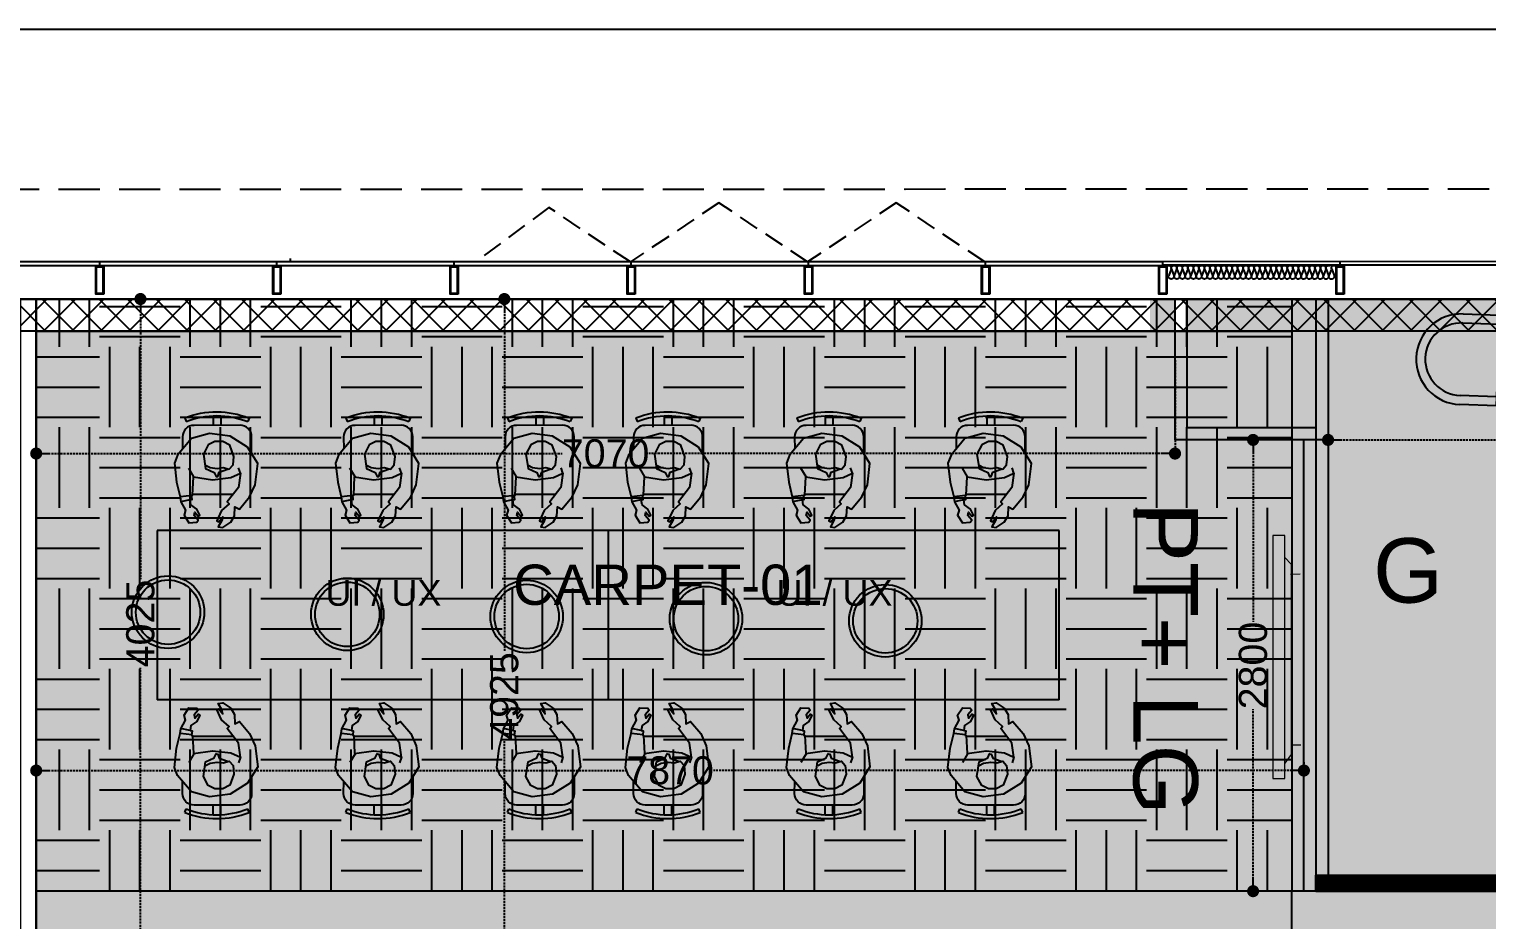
# Model space of a CAD drawing. Header units: millimetres. Extents: x 4688743 to 4806056, y -3017657 to -2960297.
# Drawn here: x 4694563 to 4703613, y -2969619 to -2964091 of the extents above; entities that cross this region are included whole.
import ezdxf

# ---------------------------------------------------------------- set-up
doc = ezdxf.new("R2010")
doc.units = ezdxf.units.MM
doc.header["$MEASUREMENT"] = 0
doc.header["$PDMODE"] = 34
for name, pattern in [('CONTINU', [0]), ('DASHED', [19.05, 12.7, -6.35]), ('HIDDEN', [0.375, 0.25, -0.125]), ('PHANTOM2', [1.25, 0.625, -0.125, 0.125, -0.125, 0.125, -0.125])]:
    doc.linetypes.add(name, pattern=pattern)
for name, color, linetype in [('a-bldg line above', 7, 'HIDDEN'), ('a-col', 3, 'Continuous'), ('a-hat col', 254, 'Continuous'), ('a-spandral panel', 151, 'Continuous'), ('a-vision panel', 141, 'Continuous'), ('ELE4', 2, 'Continuous'), ('glazing', 5, 'Continuous'), ('i floor', 252, 'Continuous'), ('I-CEIL', 11, 'CONTINU'), ('I-CHAR', 100, 'Continuous'), ('I-CLNG PELMET', 20, 'Continuous'), ('I-CLNG-GRID', 31, 'Continuous'), ('I-FINISHES', 174, 'Continuous'), ('I-FLOOR', 8, 'Continuous'), ('I-FLOOR-TEXT', 2, 'Continuous'), ('I-FURN', 3, 'Continuous'), ('I-MEETING RM CHAIR', 121, 'Continuous'), ('I-PART', 1, 'Continuous'), ('I-PART-I-DIM', 252, 'Continuous'), ('I-TEXT', 2, 'Continuous'), ('lighting', 7, 'Continuous'), ('PL carpet', 7, 'Continuous')]:
    doc.layers.add(name, color=color, linetype=linetype)
doc.layers.add('I-Furn-Modl', color=1, linetype='Continuous', lineweight=13)
doc.layers.add('I-PART-GLAS', color=5, linetype='Continuous', lineweight=30)
doc.styles.add('ROMANS', font='arial.ttf', dxfattribs={"height": 175})
doc.linetypes.add('ZIGZAG', pattern='A,0.0001,-0.2,[131,ltypeshp.shx,S=0.2,R=0,X=-0.2,Y=0],-0.4,[131,ltypeshp.shx,S=0.2,R=180,X=0.2,Y=0],-0.2', length=0.8001)
doc.dimstyles.new('I-DIM-100', dxfattribs={"dimscale": 100, "dimtxt": 175, "dimasz": 0.75, "dimexe": 0.0625, "dimexo": 0.0625, "dimgap": 0.09, "dimtad": 0, "dimdec": 0, "dimrnd": 5, "dimzin": 0, "dimdsep": 46, "dimtxsty": 'ROMANS', "dimblk": 'DOT', "dimcen": 0.09, "dimclrd": 8, "dimclre": 8, "dimclrt": 2, "dimadec": 0, "dimazin": 0, "dimtfac": 1, "dimtdec": 0, "dimtmove": 2, "dimatfit": 3, "dimfxl": 0, "dimtolj": 1, "dimtzin": 0, "dimarcsym": 0})

# ---------------------------------------------------------------- blocks, each defined once
blk = doc.blocks.new('PROFILE_GLZ_MULI_END')
at = {"color": 4}
blk.add_lwpolyline([(25, -25), (25, 0)], dxfattribs=at)
for points in [[(50, -200), (0, -200), (0, -25), (50, -25)], [(45, -195), (5, -195), (5, -30), (45, -30)]]:
    blk.add_lwpolyline(points, close=True, dxfattribs=at)
blk = doc.blocks.new('SP')
at = {"layer": 'a-spandral panel'}
for p, q in [((32124.2, -28116, 0), (32095.8, -28105.2, 0)), ((32124.2, -28116, 0), (32095.8, -28105.2, 0)), ((32124.2, -28117.6, 0), (32095.8, -28128.4, 0)), ((32124.2, -28117.6, 0), (32095.8, -28128.4, 0)), ((32124.2, -28140.8, 0), (32095.8, -28130, 0)), ((32124.2, -28140.8, 0), (32095.8, -28130, 0)), ((32124.2, -28142.4, 0), (32095.8, -28153.2, 0)), ((32124.2, -28142.4, 0), (32095.8, -28153.2, 0)), ((32124.2, -28165.6, 0), (32095.8, -28154.8, 0)), ((32124.2, -28165.6, 0), (32095.8, -28154.8, 0)), ((32124.2, -28167.2, 0), (32095.8, -28178, 0)), ((32124.2, -28167.2, 0), (32095.8, -28178, 0)), ((32124.2, -28190.5, 0), (32095.8, -28179.7, 0)), ((32124.2, -28190.5, 0), (32095.8, -28179.7, 0)), ((32124.2, -28192.1, 0), (32095.8, -28202.9, 0)), ((32124.2, -28192.1, 0), (32095.8, -28202.9, 0)), ((32124.2, -28215.3, 0), (32095.8, -28204.5, 0)), ((32124.2, -28215.3, 0), (32095.8, -28204.5, 0)), ((32124.2, -28216.9, 0), (32095.8, -28227.7, 0)), ((32124.2, -28216.9, 0), (32095.8, -28227.7, 0)), ((32124.2, -28240.1, 0), (32095.8, -28229.3, 0)), ((32124.2, -28240.1, 0), (32095.8, -28229.3, 0)), ((32124.2, -28241.8, 0), (32095.8, -28252.5, 0)), ((32124.2, -28241.8, 0), (32095.8, -28252.5, 0)), ((32124.2, -28265, 0), (32095.8, -28254.2, 0)), ((32124.2, -28265, 0), (32095.8, -28254.2, 0)), ((32124.2, -28266.6, 0), (32095.8, -28277.4, 0)), ((32124.2, -28266.6, 0), (32095.8, -28277.4, 0)), ((32124.2, -28289.8, 0), (32095.8, -28279, 0)), ((32124.2, -28289.8, 0), (32095.8, -28279, 0)), ((32124.2, -28291.4, 0), (32095.8, -28302.2, 0)), ((32124.2, -28291.4, 0), (32095.8, -28302.2, 0)), ((32124.2, -28314.7, 0), (32095.8, -28303.9, 0)), ((32124.2, -28314.7, 0), (32095.8, -28303.9, 0)), ((32124.2, -28314.7, 0), (32095.8, -28303.9, 0)), ((32124.2, -28314.7, 0), (32095.8, -28303.9, 0)), ((32124.2, -28316.3, 0), (32095.8, -28327.1, 0)), ((32124.2, -28316.3, 0), (32095.8, -28327.1, 0)), ((32124.2, -28316.3, 0), (32095.8, -28327.1, 0)), ((32124.2, -28316.3, 0), (32095.8, -28327.1, 0)), ((32124.2, -28339.5, 0), (32095.8, -28328.7, 0)), ((32124.2, -28339.5, 0), (32095.8, -28328.7, 0)), ((32124.2, -28341.1, 0), (32095.8, -28351.9, 0)), ((32124.2, -28341.1, 0), (32095.8, -28351.9, 0)), ((32124.2, -28364.4, 0), (32095.8, -28353.6, 0)), ((32124.2, -28364.4, 0), (32095.8, -28353.6, 0)), ((32124.2, -28366, 0), (32095.8, -28376.8, 0)), ((32124.2, -28389.2, 0), (32095.8, -28378.4, 0)), ((32124.2, -28389.2, 0), (32095.8, -28378.4, 0)), ((32124.2, -28390.8, 0), (32095.8, -28401.6, 0)), ((32124.2, -28390.8, 0), (32095.8, -28401.6, 0)), ((32124.2, -28414, 0), (32095.8, -28403.2, 0)), ((32124.2, -28414, 0), (32095.8, -28403.2, 0)), ((32124.2, -28415.6, 0), (32095.8, -28426.4, 0)), ((32124.2, -28415.6, 0), (32095.8, -28426.4, 0)), ((32124.2, -28438.9, 0), (32095.8, -28428.1, 0)), ((32124.2, -28438.9, 0), (32095.8, -28428.1, 0)), ((32124.2, -28440.5, 0), (32095.8, -28451.3, 0)), ((32124.2, -28440.5, 0), (32095.8, -28451.3, 0)), ((32124.2, -28463.7, 0), (32095.8, -28452.9, 0)), ((32124.2, -28463.7, 0), (32095.8, -28452.9, 0)), ((32124.2, -28465.3, 0), (32095.8, -28476.1, 0)), ((32124.2, -28465.3, 0), (32095.8, -28476.1, 0)), ((32124.2, -28488.5, 0), (32095.8, -28477.7, 0)), ((32124.2, -28488.5, 0), (32095.8, -28477.7, 0)), ((32124.2, -28490.2, 0), (32095.8, -28501, 0)), ((32124.2, -28490.2, 0), (32095.8, -28501, 0)), ((32124.2, -28513.4, 0), (32095.8, -28502.6, 0)), ((32124.2, -28513.4, 0), (32095.8, -28502.6, 0)), ((32124.2, -28515, 0), (32095.8, -28525.8, 0)), ((32124.2, -28515, 0), (32095.8, -28525.8, 0)), ((32124.2, -28538.2, 0), (32095.8, -28527.4, 0)), ((32124.2, -28538.2, 0), (32095.8, -28527.4, 0)), ((32124.2, -28539.8, 0), (32095.8, -28550.6, 0)), ((32124.2, -28539.8, 0), (32095.8, -28550.6, 0)), ((32124.2, -28563.1, 0), (32095.8, -28552.3, 0)), ((32124.2, -28563.1, 0), (32095.8, -28552.3, 0)), ((32124.2, -28564.7, 0), (32095.8, -28575.5, 0)), ((32124.2, -28588, 0), (32095.8, -28577.2, 0)), ((32124.2, -28588, 0), (32095.8, -28577.2, 0)), ((32124.2, -28589.6, 0), (32095.8, -28600.4, 0)), ((32124.2, -28589.6, 0), (32095.8, -28600.4, 0)), ((32124.2, -28612.8, 0), (32095.8, -28602, 0)), ((32124.2, -28612.8, 0), (32095.8, -28602, 0)), ((32124.2, -28614.4, 0), (32095.8, -28625.2, 0)), ((32124.2, -28614.4, 0), (32095.8, -28625.2, 0)), ((32124.2, -28637.7, 0), (32095.8, -28626.9, 0)), ((32124.2, -28637.7, 0), (32095.8, -28626.9, 0)), ((32124.2, -28639.3, 0), (32095.8, -28650.1, 0)), ((32124.2, -28639.3, 0), (32095.8, -28650.1, 0)), ((32124.2, -28662.5, 0), (32095.8, -28651.7, 0)), ((32124.2, -28662.5, 0), (32095.8, -28651.7, 0)), ((32124.2, -28664.1, 0), (32095.8, -28674.9, 0)), ((32124.2, -28664.1, 0), (32095.8, -28674.9, 0)), ((32124.2, -28687.4, 0), (32095.8, -28676.6, 0)), ((32124.2, -28689, 0), (32095.8, -28699.8, 0)), ((32124.2, -28712.2, 0), (32095.8, -28701.4, 0)), ((32124.2, -28713.8, 0), (32095.8, -28724.6, 0)), ((32124.2, -28737, 0), (32095.8, -28726.2, 0)), ((32124.2, -28738.6, 0), (32095.8, -28749.4, 0)), ((32124.2, -28761.9, 0), (32095.8, -28751.1, 0)), ((32124.2, -28763.5, 0), (32095.8, -28774.3, 0)), ((32124.2, -28786.7, 0), (32095.8, -28775.9, 0)), ((32124.2, -28788.3, 0), (32095.8, -28799.1, 0)), ((32124.2, -28811.5, 0), (32095.8, -28800.7, 0)), ((32124.2, -28813.1, 0), (32095.8, -28823.9, 0)), ((32124.2, -28836.4, 0), (32095.8, -28825.6, 0)), ((32124.2, -28838, 0), (32095.8, -28848.8, 0))]:
    blk.add_line(p, q, dxfattribs=at)
at = {"layer": 'a-spandral panel', "extrusion": (0, 0, -1)}
for centre, major_axis, start_param, end_param in [((32091.4, -28116.8, 0), (12.4, 0.1), 1.213288, 5.080477), ((32128.6, -28104.4, 0), (-12.4, 0), 3.039863, 5.075357), ((32128.6, -28129.2, 0), (-12.4, 0), 1.207828, 5.075357), ((32091.4, -28141.6, 0), (12.4, 0.1), 1.213288, 5.080477), ((32091.4, -28166.4, 0), (12.4, 0.1), 1.213288, 5.080477), ((32091.4, -28191.3, 0), (12.4, 0.1), 1.213288, 5.080477), ((32128.6, -28154, 0), (-12.4, 0), 1.207828, 5.075357), ((32128.6, -28178.9, 0), (-12.4, 0), 1.207828, 5.075357), ((32091.4, -28216.1, 0), (12.4, 0.1), 1.213288, 5.080477), ((32091.4, -28240.9, 0), (-12.4, 0.3), 4.32193, 8.189119), ((32128.6, -28203.7, 0), (-12.4, 0), 1.207828, 5.075357), ((32128.6, -28228.5, 0), (12.4, 0.1), 4.360844, 8.228374), ((32128.6, -28253.4, 0), (-12.4, 0), 1.207828, 5.075357), ((32091.4, -28265.8, 0), (-12.4, 0.3), 4.32193, 8.189119), ((32091.4, -28290.6, 0), (12.4, 0.2), 1.224344, 5.091533), ((32091.4, -28315.5, 0), (12.4, 0.1), 1.213288, 5.080477), ((32091.4, -28315.5, 0), (12.4, 0.1), 1.213288, 5.080477), ((32128.6, -28278.2, 0), (-12.4, 0), 1.207828, 5.075357), ((32128.6, -28303.1, 0), (12.4, 0.1), 4.360844, 8.228374), ((32091.4, -28340.3, 0), (12.4, 0.1), 1.213288, 5.080477), ((32091.4, -28365.2, 0), (-12.4, 0.1), 4.344301, 8.21149), ((32091.4, -28390, 0), (12.4, 0.1), 1.213288, 5.080477), ((32128.6, -28327.9, 0), (12.4, 0.1), 4.360844, 8.228374), ((32128.6, -28352.7, 0), (-12.4, 0), 1.207828, 5.075357), ((32128.6, -28377.6, 0), (-12.4, 0), 1.207828, 5.075357), ((32091.4, -28414.8, 0), (12.4, 0.1), 1.213288, 5.080477), ((32091.4, -28439.7, 0), (-12.4, 0.1), 4.344301, 8.21149), ((32128.6, -28402.4, 0), (12.4, 0.1), 4.360844, 8.228374), ((32128.6, -28427.2, 0), (-12.4, 0), 1.207828, 5.075357), ((32128.6, -28452.1, 0), (-12.4, 0), 1.207828, 5.075357), ((32091.4, -28464.5, 0), (-12.4, 0.1), 4.344301, 8.21149), ((32091.4, -28489.4, 0), (12.4, 0.1), 1.213288, 5.080477), ((32091.4, -28514.2, 0), (-12.4, 0.3), 4.32193, 8.189119), ((32128.6, -28476.9, 0), (-12.4, 0), 1.207828, 5.075357), ((32128.6, -28501.8, 0), (12.4, 0.1), 4.360844, 8.228374), ((32091.4, -28563.9, 0), (12.4, 0.2), 2.415472, 5.091533), ((32091.4, -28539, 0), (-12.4, 0.3), 4.32193, 8.189119), ((32091.4, -28563.9, 0), (-12.4, 0.3), 4.32193, 8.189119), ((32091.4, -28588.8, 0), (-12.4, 0.1), 4.344301, 8.21149), ((32128.6, -28526.6, 0), (-12.4, 0), 1.207828, 5.075357), ((32128.6, -28551.5, 0), (-12.4, 0), 1.207828, 5.075357), ((32128.6, -28576.4, 0), (-12.4, 0), 1.207828, 5.075357), ((32091.4, -28613.6, 0), (12.4, 0.1), 1.213288, 5.080477), ((32091.4, -28638.5, 0), (-12.4, 0.3), 4.32193, 8.189119), ((32128.6, -28601.2, 0), (-12.4, 0), 1.207828, 5.075357), ((32128.6, -28626.1, 0), (12.4, 0.1), 4.360844, 8.228374), ((32128.6, -28650.9, 0), (-12.4, 0), 1.207828, 5.075357), ((32091.4, -28663.3, 0), (-12.4, 0.3), 4.32193, 8.189119), ((32091.4, -28688.2, 0), (-12.4, 0.3), 4.32193, 8.189119), ((32091.4, -28713, 0), (-12.4, 0.3), 4.32193, 8.189119), ((32128.6, -28675.7, 0), (-12.4, 0), 1.207828, 5.075357), ((32128.6, -28675.7, 0), (-12.4, 0), 1.207828, 5.075357), ((32128.6, -28700.6, 0), (-12.4, 0), 1.207828, 5.075357), ((32128.6, -28700.6, 0), (-12.4, 0), 1.207828, 5.075357), ((32091.4, -28737.8, 0), (-12.4, 0.3), 4.32193, 8.189119), ((32091.4, -28762.7, 0), (-12.4, 0.3), 4.32193, 8.189119), ((32128.6, -28725.4, 0), (-12.4, 0), 1.207828, 5.075357), ((32128.6, -28725.4, 0), (-12.4, 0), 1.207828, 5.075357), ((32128.6, -28750.2, 0), (-12.4, 0), 1.207828, 5.075357), ((32128.6, -28750.2, 0), (-12.4, 0), 1.207828, 5.075357), ((32128.6, -28775.1, 0), (-12.4, 0), 1.207828, 5.075357), ((32128.6, -28775.1, 0), (-12.4, 0), 1.207828, 5.075357), ((32091.4, -28787.5, 0), (-12.4, 0.3), 4.32193, 8.189119), ((32091.4, -28812.3, 0), (-12.4, 0.3), 4.32193, 8.189119), ((32091.4, -28837.2, 0), (-12.4, 0.3), 4.32193, 8.189119), ((32128.6, -28799.9, 0), (-12.4, 0), 1.207828, 3.817737), ((32128.6, -28799.9, 0), (-12.4, 0), 1.207828, 5.075357), ((32128.6, -28799.9, 0), (-12.4, 0), 1.207828, 5.075357), ((32128.6, -28824.7, 0), (-12.4, 0), 1.207828, 3.817737), ((32128.6, -28849.6, 0), (-12.4, 0), 1.207828, 3.817737)]:
    blk.add_ellipse(centre, major_axis=major_axis, ratio=1, start_param=start_param, end_param=end_param, dxfattribs=at)
blk = doc.blocks.new('A$C15CD3643')
at = {"color": 4}
for points in [[(956.7, 147.8), (953.8, 187.7)], [(189.4, 64.3), (215.6, 91.4), (996.5, 150.9), (1033.6, 128.6)], [(255.6, 92.1), (252.3, 131.9)]]:
    blk.add_lwpolyline(points, dxfattribs=at)
blk.add_lwpolyline([(99.7, 57.4), (103.5, 7.6), (1100.5, 83.6), (1096.7, 133.4)], close=True, dxfattribs=at)
blk = doc.blocks.new('CHAIR - MAN')
at = {"color": 146}
for points in [[(-263.9, -248), (-374.3, -248, -0.414214), (-449.3, -173), (-449.3, 127, -0.414214), (-374.3, 202), (-295.8, 202)], [(-497.8, 187.3, 0.192757), (-495.7, -232.5)], [(-474.6, 177.9, 0.19264), (-472.6, -223.1)], [(-0.7, 137.3, -0.034501), (0, 127), (0, -127)]]:
    blk.add_lwpolyline(points, format="xyb", dxfattribs=at)
blk.add_lwpolyline([(-113.1, 130.9), (-95, 7.6), (-108, -112.7), (-137.4, -174.3), (-44.4, -160.8), (50.3, -88.6), (62.9, -99.9), (106.4, -51.5), (174, -19.9), (179, -32.9), (146.3, -58.5), (171.4, -52.8), (212.5, -29.3), (217.1, -57.8), (182.8, -110.3), (141.6, -134.5), (81.8, -138.1), (96.5, -167.1), (18.2, -234.3), (-61.3, -270.9), (-199.2, -288.6), (-305.5, -221.9), (-377.9, -107.6), (-396.3, 25.7), (-362.8, 144.6), (-256.3, 235.7), (-204.3, 255.7), (-79.8, 241.6), (16.3, 219.1), (47.7, 214.2), (103.1, 184.3), (135.3, 193.7), (184.8, 162.6), (182.4, 111.5), (168.3, 102.2), (138.2, 127.7), (117.1, 122.8), (142, 102.2), (136.6, 90.9), (95.8, 109.9), (68.9, 148.2), (35.5, 152.7), (34.3, 140.3), (5.2, 143.8), (4.6, 137.6)], close=True, dxfattribs=at)
for points in [[(7.6, 142.3), (16.7, 217.2)], [(35.5, 152.7), (49.2, 216.5)], [(-497.8, 187.3), (-474.6, 177.9)], [(-114.6, 128.5), (-171, 161.8)], [(-512.2, 2.2), (-449.3, 2.2)], [(-190.4, 52.5), (-175.2, 23.6), (-168.7, -23.4), (-173.8, -62.4), (-163.6, -102.1), (-191.1, -126.7), (-246.5, -132.7), (-319.4, -105.1), (-343.1, -59.7), (-343.1, -8.5), (-321.4, 34.9), (-262.3, 66.5), (-167.7, 52.7), (-142, -3.1), (-115.2, -15.4), (-116.7, -26.3), (-143.4, -36.4), (-162.9, -90.5)], [(-512.2, -47.8), (-449.3, -47.8)], [(-137.4, -174.3), (-172.6, -162.2)], [(-495.7, -232.5), (-472.6, -223.1)]]:
    blk.add_lwpolyline(points, dxfattribs=at)
blk = doc.blocks.new('A$C14136a1b')
at = {"layer": 'I-CHAR'}
for p, q in [((514, 742.8), (516, 799)), ((1270, 736.7), (1268.9, 792.9)), ((498.2, 293), (496.2, 236.8)), ((1278.5, 286.8), (1279.6, 230.5))]:
    blk.add_line(p, q, dxfattribs=at)
at = {"layer": 'I-CHAR', "elevation": 0}
blk.add_lwpolyline([(581.2, 900.1), (1188.2, 900.1), (1188.2, 0), (581.2, 0)], close=True, dxfattribs=at)
at = {"layer": 'I-CHAR'}
for points in [[(289.2, 750.7), (514, 742.8), (498.2, 293), (273.3, 300.9)], [(291.1, 806.9), (516, 799)], [(1493.9, 797.2), (1268.9, 792.9)], [(1494.9, 741), (1270, 736.7), (1278.5, 286.8), (1503.5, 291)], [(496.2, 236.8), (271.4, 244.7)], [(1279.6, 230.5), (1504.6, 234.8)]]:
    blk.add_lwpolyline(points, dxfattribs=at)
for centre, radius, start, end in [((281.2, 525.8), 281.3, 87.98733, 267.98733), ((281.2, 525.8), 225, 87.98733, 267.98733), ((1499.2, 516), 281.3, 271.09138, 91.09138), ((1499.2, 516), 225, 271.09138, 91.09138)]:
    blk.add_arc(centre, radius, start, end, dxfattribs=at)
blk = doc.blocks.new('_Dot')
at = {"color": 0, "linetype": 'Continuous', "lineweight": -2}
blk.add_line((-0.5, 0), (-1, 0), dxfattribs=at)
at = {"color": 0, "linetype": 'Continuous', "const_width": 0.5}
blk.add_lwpolyline([(-0.25, 0, 1), (0.25, 0, 1)], format="xyb", close=True, dxfattribs=at)
blk = doc.blocks.new('*D121')
at = {"layer": 'Defpoints', "color": 0}
for p in [(4694606.8, -2965766.1), (4694606.8, -2969793.6), (4695254.1, -2969793.6)]:
    blk.add_point(p, dxfattribs=at)
at = {"layer": 'I-PART-I-DIM', "color": 8, "linetype": 'DASHED', "lineweight": -2}
for p, q in [((4694613.1, -2965766.1), (4695260.4, -2965766.1)), ((4695254.1, -2965841.1), (4695254.1, -2967505.4)), ((4695254.1, -2969718.6), (4695254.1, -2968054.3)), ((4694613.1, -2969793.6), (4695260.4, -2969793.6))]:
    blk.add_line(p, q, dxfattribs=at)
at = {"layer": 'I-PART-I-DIM', "color": 8, "lineweight": -2, "xscale": 75, "yscale": 75, "zscale": 75}
for p, rotation in [((4695254.1, -2965766.1), 90), ((4695254.1, -2969793.6), 270)]:
    blk.add_blockref('_Dot', p, dxfattribs=dict(at, rotation=rotation))
at = {"layer": 'I-PART-I-DIM', "color": 2, "insert": (4695254.1, -2967779.9), "char_height": 175, "attachment_point": 5, "rotation": 90, "style": 'ROMANS'}
blk.add_mtext('\\A1;4025', dxfattribs=at)
blk = doc.blocks.new('*D136')
at = {"layer": 'Defpoints', "color": 0}
for p in [(4694606.8, -2966139.9), (4701676.8, -2966139.9), (4701676.8, -2966725)]:
    blk.add_point(p, dxfattribs=at)
at = {"layer": 'I-PART-I-DIM', "color": 8, "linetype": 'DASHED', "lineweight": -2}
for p, q in [((4694606.8, -2966146.1), (4694606.8, -2966731.3)), ((4701676.8, -2966146.1), (4701676.8, -2966731.3)), ((4694681.8, -2966725), (4697872.6, -2966725)), ((4701601.8, -2966725), (4698411.1, -2966725))]:
    blk.add_line(p, q, dxfattribs=at)
at = {"layer": 'I-PART-I-DIM', "color": 8, "lineweight": -2, "xscale": 75, "yscale": 75, "zscale": 75, "rotation": 180}
blk.add_blockref('_Dot', (4694606.8, -2966725), dxfattribs=at)
at = {"layer": 'I-PART-I-DIM', "color": 8, "lineweight": -2, "xscale": 75, "yscale": 75, "zscale": 75}
blk.add_blockref('_Dot', (4701676.8, -2966725), dxfattribs=at)
at = {"layer": 'I-PART-I-DIM', "color": 2, "insert": (4698141.8, -2966725), "char_height": 175, "attachment_point": 5, "style": 'ROMANS'}
blk.add_mtext('\\A1;7070', dxfattribs=at)
blk = doc.blocks.new('*D137')
at = {"layer": 'Defpoints', "color": 0}
for p in [(4702476.8, -2966640.3, 0), (4702161.3, -2969440.8), (4702476.8, -2969440.8, 0)]:
    blk.add_point(p, dxfattribs=at)
at = {"layer": 'I-PART-I-DIM', "color": 8, "linetype": 'DASHED', "lineweight": -2}
for p, q in [((4702470.6, -2966640.3), (4702155, -2966640.3)), ((4702161.3, -2966715.3), (4702161.3, -2967769)), ((4702161.3, -2969365.8), (4702161.3, -2968312)), ((4702470.6, -2969440.8), (4702155, -2969440.8))]:
    blk.add_line(p, q, dxfattribs=at)
at = {"layer": 'I-PART-I-DIM', "color": 8, "lineweight": -2, "xscale": 75, "yscale": 75, "zscale": 75}
for p, rotation in [((4702161.3, -2966640.3), 90), ((4702161.3, -2969440.8), 270)]:
    blk.add_blockref('_Dot', p, dxfattribs=dict(at, rotation=rotation))
at = {"layer": 'I-PART-I-DIM', "color": 2, "insert": (4702161.3, -2968040.5), "char_height": 175, "attachment_point": 5, "rotation": 90, "style": 'ROMANS'}
blk.add_mtext('\\A1;2800', dxfattribs=at)
blk = doc.blocks.new('*D138')
at = {"layer": 'Defpoints', "color": 0}
for p in [(4694606.8, -2968634.7), (4702476.8, -2968634.7, 0), (4702476.8, -2968692.4)]:
    blk.add_point(p, dxfattribs=at)
at = {"layer": 'I-PART-I-DIM', "color": 8, "linetype": 'DASHED', "lineweight": -2}
for p, q in [((4694606.8, -2968641), (4694606.8, -2968698.7)), ((4702476.8, -2968641), (4702476.8, -2968698.7)), ((4694681.8, -2968692.4), (4698272.6, -2968692.4)), ((4702401.8, -2968692.4), (4698811.1, -2968692.4))]:
    blk.add_line(p, q, dxfattribs=at)
at = {"layer": 'I-PART-I-DIM', "color": 8, "lineweight": -2, "xscale": 75, "yscale": 75, "zscale": 75, "rotation": 180}
blk.add_blockref('_Dot', (4694606.8, -2968692.4), dxfattribs=at)
at = {"layer": 'I-PART-I-DIM', "color": 8, "lineweight": -2, "xscale": 75, "yscale": 75, "zscale": 75}
blk.add_blockref('_Dot', (4702476.8, -2968692.4), dxfattribs=at)
at = {"layer": 'I-PART-I-DIM', "color": 2, "insert": (4698541.8, -2968692.4), "char_height": 175, "attachment_point": 5, "style": 'ROMANS'}
blk.add_mtext('\\A1;7870', dxfattribs=at)
blk = doc.blocks.new('*D139')
at = {"layer": 'Defpoints', "color": 0}
for p in [(4697513.2, -2965766.1), (4697628.9, -2965766.1), (4697628.9, -2970692.9)]:
    blk.add_point(p, dxfattribs=at)
at = {"layer": 'I-PART-I-DIM', "color": 8, "linetype": 'DASHED', "lineweight": -2}
for p, q in [((4697622.7, -2965766.1), (4697506.9, -2965766.1)), ((4697513.2, -2965841.1), (4697513.2, -2967955)), ((4697513.2, -2970617.9), (4697513.2, -2968504)), ((4697622.7, -2970692.9), (4697506.9, -2970692.9))]:
    blk.add_line(p, q, dxfattribs=at)
at = {"layer": 'I-PART-I-DIM', "color": 8, "lineweight": -2, "xscale": 75, "yscale": 75, "zscale": 75}
for p, rotation in [((4697513.2, -2965766.1), 90), ((4697513.2, -2970692.9), 270)]:
    blk.add_blockref('_Dot', p, dxfattribs=dict(at, rotation=rotation))
at = {"layer": 'I-PART-I-DIM', "color": 2, "insert": (4697513.2, -2968229.5), "char_height": 175, "attachment_point": 5, "rotation": 90, "style": 'ROMANS'}
blk.add_mtext('\\A1;4925', dxfattribs=at)
blk = doc.blocks.new('*D140')
at = {"layer": 'Defpoints', "color": 0}
for p in [(4702626.8, -2966441.8), (4712676.8, -2966640.3), (4712676.8, -2966640.3)]:
    blk.add_point(p, dxfattribs=at)
at = {"layer": 'I-PART-I-DIM', "color": 8, "linetype": 'DASHED', "lineweight": -2}
for p, q in [((4702626.8, -2966448), (4702626.8, -2966646.5)), ((4702701.8, -2966640.3), (4707322.1, -2966640.3)), ((4712601.8, -2966640.3), (4707981.6, -2966640.3))]:
    blk.add_line(p, q, dxfattribs=at)
at = {"layer": 'I-PART-I-DIM', "color": 8, "lineweight": -2, "xscale": 75, "yscale": 75, "zscale": 75, "rotation": 180}
blk.add_blockref('_Dot', (4702626.8, -2966640.3), dxfattribs=at)
at = {"layer": 'I-PART-I-DIM', "color": 8, "lineweight": -2, "xscale": 75, "yscale": 75, "zscale": 75}
blk.add_blockref('_Dot', (4712676.8, -2966640.3), dxfattribs=at)
at = {"layer": 'I-PART-I-DIM', "color": 2, "insert": (4707651.8, -2966640.3), "char_height": 175, "attachment_point": 5, "style": 'ROMANS'}
blk.add_mtext('\\A1;10050', dxfattribs=at)

msp = doc.modelspace()

# ---------------------------------------------------------------- hatches: boundary and pattern name
at = {"layer": 'a-hat col'}
h = msp.add_hatch(color=256, dxfattribs=at)
h.paths.add_polyline_path([(4690851.8, -2965765.3), (4691651.8, -2965765.3), (4691651.8, -2966565.3), (4690851.8, -2966565.3)])
h.paths.add_polyline_path([(4701751.8, -2965765.3), (4702551.8, -2965765.3), (4702551.8, -2966565.3), (4701751.8, -2966565.3)])
h.paths.add_polyline_path([(4690851.8, -2973664.6), (4691651.8, -2973664.6), (4691651.8, -2974464.6), (4690851.8, -2974464.6)])
h.paths.add_polyline_path([(4701751.8, -2973664.6), (4702551.8, -2973664.6), (4702551.8, -2974464.6), (4701751.8, -2974464.6)])
h.paths.add_polyline_path([(4701201.8, -2977114.6), (4701201.8, -2977414.6), (4702551.8, -2977414.6), (4702551.8, -2977114.6)])
at = {"layer": 'i floor'}
h = msp.add_hatch(dxfattribs=at)
h.set_pattern_fill('ANSI31', color=256, scale=50)
h.set_pattern_definition([(45, (-831.27, -12278.078), (-4.4194173824, 4.4194173824), [])])
h.paths.add_polyline_path([(4704051.7, -2969440.6), (4704051.8, -2973264.5), (4704151.8, -2973264.5), (4704151.7, -2969340.6), (4702551.9, -2969340.7), (4702551.9, -2969440.7)])
at = {"layer": 'I-CEIL', "linetype": 'ByBlock'}
h = msp.add_hatch(dxfattribs=at)
h.set_pattern_fill('AR-CONC', color=152, scale=100, double=1)
h.set_pattern_definition([(50, (0, 0), (717.26018, -62.752135), [75, -825]), (355, (0, 0), (-138.75133, 752.19213), [60, -660]), (100.451444, (59.8, -5.2), (578.50885, 689.43999), [63.74019, -701.14211]), (46.1842, (0, 200), (1067.24133, -165.51928), [112.5, -1237.5]), (96.635635, (88.9, 186.2), (934.66195, 974.1186), [95.61034, -1051.71376]), (351.184164, (0, 200), (934.66195, 974.1186), [90, -990]), (21, (100, 150), (596.90705, -402.61889), [75, -825]), (326, (100, 150), (243.31533, 725.150045), [60, -660]), (71.451445, (149.74, 116.45), (840.22238, 322.53115), [63.74019, -701.14211]), (37.5, (0, 0), (12.159855, 332.893854), [0, -652, 0, -670, 0, -662.5]), (7.5, (0, 0), (263.069537, 394.411712), [0, -382, 0, -637, 0, -252.5]), (327.5, (-223, 0), (533.822436, -22.554872), [0, -250, 0, -780, 0, -1035]), (317.5, (-323, 0), (583.18617, 100.104982), [0, -325, 0, -518, 0, -735])])
edge = h.paths.add_edge_path()
edge.add_line((4729096.1, -2975264.6), (4729080.8, -2965965.9))
edge.add_line((4729080.8, -2965965.9), (4724551.8, -2965965.9))
edge.add_line((4724551.8, -2965965.9), (4724551.8, -2966565.3))
edge.add_line((4724551.8, -2966565.3), (4723751.8, -2966565.3))
edge.add_line((4723751.8, -2966565.3), (4723751.8, -2965965.9))
edge.add_line((4723751.8, -2965965.9), (4713551.8, -2965966))
edge.add_line((4713551.8, -2965966), (4713551.8, -2966565.3))
edge.add_line((4713551.8, -2966565.3), (4712751.8, -2966565.3))
edge.add_line((4712751.8, -2966565.3), (4712751.8, -2965966))
edge.add_line((4712751.8, -2965966), (4702551.8, -2965966.1))
edge.add_line((4702551.8, -2965966.1), (4702551.8, -2966565.3))
edge.add_line((4702551.8, -2966565.3), (4702551.9, -2969440.8))
edge.add_line((4702551.9, -2969440.8), (4704051.7, -2969440.8))
edge.add_line((4704051.7, -2969440.8), (4704051.8, -2973264.7))
edge.add_arc((4706051.8, -2973264.6), 2000, 180.00182, 270)
edge.add_line((4706051.8, -2975264.6), (4729096.1, -2975264.6))
h.paths.add_polyline_path([(4694606.8, -2965966.1), (4702401.8, -2965966.1), (4702401.8, -2969440.8), (4694606.8, -2969440.8)])
h = msp.add_hatch(dxfattribs=at)
h.set_pattern_fill('DASH', color=256, scale=999, angle=180)
edge = h.paths.add_edge_path()
edge.add_line((4694606.8, -2969440.8), (4694606.8, -2970692.9))
edge.add_line((4694606.8, -2970692.9), (4701099.5, -2970692.9))
edge.add_line((4701099.5, -2970692.9), (4701099.5, -2974264.6))
edge.add_line((4701099.5, -2974264.6), (4701746.8, -2974264.6))
edge.add_line((4701746.8, -2974264.6), (4701751.8, -2973664.6))
edge.add_line((4701751.8, -2973664.6), (4702551.8, -2973664.6))
edge.add_line((4702551.8, -2973664.6), (4702546.8, -2977114.6))
edge.add_line((4702546.8, -2977114.6), (4709126.7, -2977123))
edge.add_line((4709126.7, -2977123), (4709126.7, -2981131.3))
edge.add_line((4709126.7, -2981131.3), (4708946.7, -2981131.2))
edge.add_line((4708946.7, -2981131.2), (4708946.7, -2982652.9))
edge.add_line((4708946.7, -2982652.9), (4712081.9, -2982652.9))
edge.add_line((4712081.9, -2982652.9), (4712082, -2980387))
edge.add_line((4712082, -2980387), (4710846.7, -2980387))
edge.add_line((4710846.7, -2980387), (4710846.7, -2978839.6))
edge.add_arc((4712846.7, -2978839.6), 2000, 90, 180, ccw=False)
edge.add_line((4712846.7, -2976839.6), (4727819.3, -2976839.6))
edge.add_line((4727819.3, -2976839.6), (4727819.2, -2978874.6))
edge.add_line((4727819.2, -2978874.6), (4728743.5, -2978866))
edge.add_line((4728743.5, -2978866), (4728743.5, -2976839.6))
edge.add_line((4728743.5, -2976839.6), (4736929.5, -2976839.6))
edge.add_line((4736929.5, -2976839.6), (4736929.5, -2985266.2))
edge.add_line((4736929.5, -2985266.2), (4738429.5, -2985266.4))
edge.add_line((4738429.5, -2985266.4), (4738429.5, -2976841.3))
edge.add_line((4738429.5, -2976841.3), (4752446.8, -2976841.3))
edge.add_line((4752446.8, -2976841.3), (4752446.8, -2975266.8))
edge.add_line((4752446.8, -2975266.8), (4743251.9, -2975266.8))
edge.add_line((4743251.9, -2975266.8), (4743251.7, -2971965))
edge.add_line((4743251.7, -2971965), (4741354.2, -2971965))
edge.add_line((4741354.2, -2971965), (4741354.2, -2971965))
edge.add_line((4741354.2, -2971965), (4741204.2, -2971965))
edge.add_line((4741204.2, -2971965), (4741204.2, -2971965))
edge.add_line((4741204.2, -2971965), (4739604.2, -2971965))
edge.add_line((4739604.2, -2971965), (4739604.2, -2975264.6))
edge.add_line((4739604.2, -2975264.6), (4734746.8, -2975264.6))
edge.add_line((4734746.8, -2975264.6), (4734746.8, -2973965.1))
edge.add_line((4734746.8, -2973965.1), (4734148.6, -2973967.3))
edge.add_line((4734148.6, -2973967.3), (4734148.6, -2972141.5))
edge.add_line((4734148.6, -2972141.5), (4731396.1, -2972187.8))
edge.add_line((4731396.1, -2972187.8), (4731396.1, -2975164.6))
edge.add_line((4731396.1, -2975164.6), (4731996.1, -2975164.6))
edge.add_line((4731996.1, -2975164.6), (4731996.1, -2975264.6))
edge.add_line((4731996.1, -2975264.6), (4706051.8, -2975264.6))
edge.add_arc((4706051.8, -2973264.6), 2000, 180, 270, ccw=False)
edge.add_line((4704051.8, -2973264.6), (4704051.7, -2969440.8))
edge.add_line((4704051.7, -2969440.8), (4694606.8, -2969440.8))
at = {"layer": 'I-CLNG PELMET'}
h = msp.add_hatch(dxfattribs=at)
h.set_pattern_fill('ANSI37', color=256, scale=1000)
h.paths.add_polyline_path([(4691651.8, -2965765.9), (4729094.8, -2965765.9), (4729094.8, -2965965.9), (4691651.8, -2965965.9)])
at = {"layer": 'I-FLOOR'}
h = msp.add_hatch(dxfattribs=at)
h.set_pattern_fill('EARTH', color=256, scale=2000)
h.paths.add_polyline_path([(4690851.8, -2972085.8), (4694506.8, -2972085.8), (4694506.8, -2969325.9), (4690851.8, -2969325.9)])
h.paths.add_polyline_path([(4702401.8, -2969440.8), (4694606.8, -2969440.8), (4694606.8, -2965766.1), (4702401.8, -2965766.1)])
h = msp.add_hatch(dxfattribs=at)
h.set_pattern_fill('ANSI38', color=152, scale=1000)
h.paths.add_polyline_path([(4714305, -2975264.6), (4709511.7, -2975264.6), (4712444.5, -2973666.9), (4714305, -2973666.9)], flags=16)
h.paths.add_polyline_path([(4718581, -2973620.5), (4719355.5, -2973065.3), (4723436.5, -2975264.6), (4718581, -2975264.6)], flags=16)
h.paths.add_polyline_path([(4702401.8, -2965766.1), (4729076.1, -2965766.1), (4729096.1, -2972164.8), (4729096.1, -2972187.8), (4729096.1, -2975264.6), (4752652.4, -2975264.6), (4752649.5, -2976764.6), (4728720.1, -2976764.6), (4728720.1, -2978871), (4727819.3, -2978871), (4727819.3, -2976764.6), (4718351.5, -2976764.6), (4718351.6, -2980386.7), (4712082, -2980386.7), (4712082, -2982649), (4708946.6, -2982648.9), (4708946.9, -2977123), (4702551.8, -2977114.6), (4702551.8, -2970692.9), (4702401.8, -2970692.9)])
h.paths.add_polyline_path([(4736929.5, -2985266.2), (4738429.5, -2985266.2), (4738422.5, -2976767.3), (4736922.5, -2976767.3)])
h.paths.add_polyline_path([(4694606.8, -2970692.9), (4702401.8, -2970692.9), (4702401.8, -2969440.8), (4694606.8, -2969440.8)])

# ---------------------------------------------------------------- linework, layer by layer
at = {"color": 5}
for p, q in [((4701596.1, -2965535.8), (4690621.8, -2965535.8)), ((4701596.1, -2965560.8), (4690646.8, -2965560.1))]:
    msp.add_line(p, q, dxfattribs=at)
at = {"color": 1}
msp.add_line((4702548.1, -2965764.6, 0), (4732396.1, -2965766, 0), dxfattribs=at)
at = {"color": 5}
for points in [[(4747396.1, -2965533.4), (4701596.1, -2965535.8)], [(4747396.1, -2965533.4), (4701596.1, -2965535.8)], [(4701596.1, -2965554.6), (4747396.1, -2965554.2)], [(4701596.1, -2965554.6), (4747396.1, -2965554.2)]]:
    msp.add_lwpolyline(points, dxfattribs=at)
at = {"layer": 'a-bldg line above', "ltscale": 1000}
for q in [(4694606.8, -2969440.8), (4704051.8, -2969440.8)]:
    msp.add_line((4702551.8, -2969440.8, 0), q, dxfattribs=at)
for points in [[(4729121.1, -2965084.3), (4690171.8, -2965085.7), (4690171.8, -2973235.8)], [(4729126.1, -2965084.3), (4690176.8, -2965085.7), (4690176.8, -2973235.8)]]:
    msp.add_lwpolyline(points, dxfattribs=at)
at = {"layer": 'a-col'}
msp.add_lwpolyline([(4701751.8, -2965765.3), (4702551.8, -2965765.3), (4702551.8, -2966565.3), (4701751.8, -2966565.3)], close=True, dxfattribs=at)
at = {"layer": 'a-vision panel', "linetype": 'HIDDEN', "ltscale": 500, "elevation": 0}
for points in [[(4698295.5, -2965536.2), (4697789.9, -2965198.5), (4697346.8, -2965526.3)], [(4699395.5, -2965536.2), (4698845.5, -2965168.8), (4698295.5, -2965536.2)], [(4700495.5, -2965536.2), (4699945.5, -2965168.8), (4699395.5, -2965536.2)]]:
    msp.add_lwpolyline(points, dxfattribs=at)
at = {"layer": 'ELE4', "color": 4, "elevation": 0}
msp.add_lwpolyline([(4696186.3, -2965539.6), (4696186.3, -2965514.6)], dxfattribs=at)
at = {"layer": 'glazing', "color": 4}
for points in [[(4695026.1, -2965736.1), (4694976.1, -2965736.1), (4694976.1, -2965561.1), (4695026.1, -2965561.1)], [(4695021.1, -2965731.1), (4694981.1, -2965731.1), (4694981.1, -2965566.1), (4695021.1, -2965566.1)], [(4696126.1, -2965736.1), (4696076.1, -2965736.1), (4696076.1, -2965561.1), (4696126.1, -2965561.1)], [(4696121.1, -2965731.1), (4696081.1, -2965731.1), (4696081.1, -2965566.1), (4696121.1, -2965566.1)], [(4697226.1, -2965736.1), (4697176.1, -2965736.1), (4697176.1, -2965561.1), (4697226.1, -2965561.1)], [(4697221.1, -2965731.1), (4697181.1, -2965731.1), (4697181.1, -2965566.1), (4697221.1, -2965566.1)], [(4698326.1, -2965736.1), (4698276.1, -2965736.1), (4698276.1, -2965561.1), (4698326.1, -2965561.1)], [(4698321.1, -2965731.1), (4698281.1, -2965731.1), (4698281.1, -2965566.1), (4698321.1, -2965566.1)], [(4699426.1, -2965736.1), (4699376.1, -2965736.1), (4699376.1, -2965561.1), (4699426.1, -2965561.1)], [(4699421.1, -2965731.1), (4699381.1, -2965731.1), (4699381.1, -2965566.1), (4699421.1, -2965566.1)], [(4700526.1, -2965736.1), (4700476.1, -2965736.1), (4700476.1, -2965561.1), (4700526.1, -2965561.1)], [(4700521.1, -2965731.1), (4700481.1, -2965731.1), (4700481.1, -2965566.1), (4700521.1, -2965566.1)], [(4701626.1, -2965736.1), (4701576.1, -2965736.1), (4701576.1, -2965561.1), (4701626.1, -2965561.1)], [(4701621.1, -2965731.1), (4701581.1, -2965731.1), (4701581.1, -2965566.1), (4701621.1, -2965566.1)]]:
    msp.add_lwpolyline(points, close=True, dxfattribs=at)
for points in [[(4695001.1, -2965561.1), (4695001.1, -2965536.1)], [(4696101.1, -2965561.1), (4696101.1, -2965536.1)], [(4697201.1, -2965561.1), (4697201.1, -2965536.1)], [(4698301.1, -2965561.1), (4698301.1, -2965536.1)], [(4699401.1, -2965561.1), (4699401.1, -2965536.1)], [(4700501.1, -2965561.1), (4700501.1, -2965536.1)], [(4701601.1, -2965561.1), (4701601.1, -2965536.1)]]:
    msp.add_lwpolyline(points, dxfattribs=at)
at = {"layer": 'glazing', "color": 4, "elevation": 0}
for points in [[(4702726.1, -2965735.8), (4702676.1, -2965735.8), (4702676.1, -2965560.8), (4702726.1, -2965560.8)], [(4702721.1, -2965730.8), (4702681.1, -2965730.8), (4702681.1, -2965565.8), (4702721.1, -2965565.8)]]:
    msp.add_lwpolyline(points, close=True, dxfattribs=at)
msp.add_lwpolyline([(4702701.1, -2965560.8), (4702701.1, -2965535.8)], dxfattribs=at)
at = {"layer": 'i floor'}
for points in [[(4702401.8, -2969440.8), (4694606.8, -2969440.8), (4694606.8, -2965766.1), (4702401.8, -2965766.1)], [(4694606.8, -2970692.9), (4702401.8, -2970692.9), (4702401.8, -2969440.8), (4694606.8, -2969440.8)]]:
    msp.add_lwpolyline(points, close=True, dxfattribs=at)
for points in [[(4694606.8, -2970692.9), (4694606.8, -2965766.1), (4729076.1, -2965766.1), (4729096.1, -2972164.8), (4729096.1, -2972187.8), (4729096.1, -2975264.6), (4752652.4, -2975264.6), (4752649.5, -2976839.6), (4718351.5, -2976839.6), (4718351.6, -2980386.7), (4712082, -2980386.7), (4712082, -2982649), (4708946.6, -2982648.9), (4708946.9, -2977123), (4702551.8, -2977114.6), (4702551.8, -2970692.9), (4694606.8, -2970692.9), (4694606.8, -2965766.1)], [(4702551.9, -2969440.7), (4702551.9, -2969340.7), (4704151.7, -2969340.6), (4704151.8, -2973264.5), (4704051.8, -2973264.5), (4704051.7, -2969440.6), (4702551.9, -2969440.7), (4702551.9, -2969340.7)]]:
    msp.add_lwpolyline(points, dxfattribs=at)
at = {"layer": 'I-CLNG PELMET', "elevation": 0}
msp.add_lwpolyline([(4691651.8, -2965765.9), (4729094.8, -2965765.9), (4729094.8, -2965965.9), (4691651.8, -2965965.9)], close=True, dxfattribs=at)
at = {"layer": 'I-CLNG-GRID', "elevation": 0}
for points in [[(4729080.8, -2965765.9), (4691646.8, -2965766.1)], [(4729080.8, -2965965.9), (4691646.8, -2965966.1)]]:
    msp.add_lwpolyline(points, dxfattribs=at)
msp.add_lwpolyline([(4694606.8, -2965966.1), (4702401.8, -2965966.1), (4702401.8, -2969440.8), (4694606.8, -2969440.8)], close=True, dxfattribs=at)
at = {"layer": 'I-CLNG-GRID'}
msp.add_lwpolyline([(4729096.1, -2975264.6), (4729080.8, -2965965.9), (4724551.8, -2965965.9), (4724551.8, -2966565.3), (4723751.8, -2966565.3), (4723751.8, -2965965.9), (4713551.8, -2965966), (4713551.8, -2966565.3), (4712751.8, -2966565.3), (4712751.8, -2965966), (4702551.8, -2965966.1), (4702551.8, -2966565.3), (4702551.9, -2969440.8), (4704051.7, -2969440.8), (4704051.8, -2973264.7, 0.414204), (4706051.8, -2975264.6)], format="xyb", close=True, dxfattribs=at)
msp.add_lwpolyline([(4704051.7, -2969440.8), (4694606.8, -2969440.8), (4694606.8, -2970692.9), (4701099.5, -2970692.9), (4701099.5, -2974264.6), (4701746.8, -2974264.6), (4701751.8, -2973664.6), (4702551.8, -2973664.6), (4702546.8, -2977114.6), (4709126.7, -2977123)], dxfattribs=at)
at = {"layer": 'I-FINISHES', "color": 152, "linetype": 'ZIGZAG', "ltscale": 200, "const_width": 150}
for points in [[(4701596.8, -2965766.1), (4701596.8, -2966715.3), (4702401.8, -2966715.3)], [(4702117.7, -2966565.3), (4702117.7, -2969440.8)]]:
    msp.add_lwpolyline(points, dxfattribs=at)
at = {"layer": 'I-FINISHES', "color": 175, "linetype": 'PHANTOM2', "ltscale": 700, "const_width": 150}
msp.add_lwpolyline([(4702781.8, -2965764.7), (4702781.8, -2969440.8)], dxfattribs=at)
at = {"layer": 'I-FURN'}
for p, q in [((4700956.8, -2967203.3), (4695356.8, -2967203.3)), ((4695356.8, -2967203.3), (4695356.8, -2968253.3)), ((4698156.8, -2967203.3), (4698156.8, -2968253.3)), ((4700956.8, -2968253.3), (4700956.8, -2967203.3)), ((4700956.8, -2968253.3), (4695356.8, -2968253.3))]:
    msp.add_line(p, q, dxfattribs=at)
at = {"layer": 'I-PART'}
for p, q in [((4702476.8, -2969440.8, 0), (4702476.8, -2966640.3, 0)), ((4702626.8, -2966640.3), (4702626.8, -2969440.8, 0)), ((4702551.8, -2969440.8, 0), (4702401.8, -2969440.8, 0))]:
    msp.add_line(p, q, dxfattribs=at)
msp.add_lwpolyline([(4754188.7, -2987364.1), (4688743, -2987364.1), (4688743, -2964091.4), (4754188.7, -2964091.4)], close=True, dxfattribs=at)
msp.add_lwpolyline([(4702626.8, -2965765.3), (4702626.8, -2966640.3), (4701676.8, -2966640.3), (4701676.8, -2965766.1)], dxfattribs=at)
at = {"layer": 'I-PART-GLAS', "color": 8}
msp.add_lwpolyline([(4694506.8, -2969793.6), (4694606.8, -2969793.6), (4694606.8, -2965766.1), (4694506.8, -2965766.1)], close=True, dxfattribs=at)
at = {"layer": 'lighting'}
for centre, radius in [((4695425.4, -2967709.5), 225), ((4696538.5, -2967722.8), 225), ((4695425.4, -2967709.5), 200), ((4696538.5, -2967722.8), 200), ((4697651.7, -2967736.2), 225), ((4697651.7, -2967736.2), 200), ((4698764.8, -2967749.6), 225), ((4698764.8, -2967749.6), 200), ((4699878, -2967762.9), 225), ((4699878, -2967762.9), 200)]:
    msp.add_circle(centre, radius, dxfattribs=at)
at = {"layer": 'PL carpet', "color": 1}
msp.add_line((4701746.8, -2965766.1), (4691646.8, -2965766.1), dxfattribs=at)

# ---------------------------------------------------------------- block references
at = {"layer": 'a-spandral panel', "xscale": 1.380718669246311, "yscale": 1.380718669246311, "zscale": 1.380718669246311, "rotation": 89.9963339221084}
msp.add_blockref('SP', (4662829.4, -3009932.2, 0), dxfattribs=at)
at = {"layer": 'glazing'}
for p in [(4694976.1, -2965536.1), (4696076.1, -2965536.1), (4697176.1, -2965536.1), (4698276.1, -2965536.1), (4699376.1, -2965536.1), (4700476.1, -2965536.1), (4701576.1, -2965536.1), (4702676.1, -2965535.8, 0)]:
    msp.add_blockref('PROFILE_GLZ_MULI_END', p, dxfattribs=at)
at = {"layer": 'I-FURN'}
msp.add_blockref('A$C14136a1b', (4703173.8, -2966665.5, 0), dxfattribs=at)
at = {"layer": 'I-Furn-Modl', "xscale": 1.508029359075208, "yscale": 1.508029359075208, "zscale": 1.508029359075208, "rotation": 265.6425066032288}
msp.add_blockref('A$C15CD3643', (4702284.2, -2967077.8, 0), dxfattribs=at)
at = {"layer": 'I-MEETING RM CHAIR', "ltscale": 0.0001, "yscale": 0.9523809523961968, "zscale": 0.9523809523961968}
for p, xscale, rotation in [((4695708.8, -2966977.7, 0), -0.9523809523961968, 90.16298586870988), ((4696708.8, -2966977.7, 0), -0.9523809523961968, 90.16298586870988), ((4697711.4, -2966977.7, 0), -0.9523809523961968, 90.16298586870988), ((4698508.8, -2966977.7, 0), -0.9523809523961968, 90.16298586870988), ((4699508.8, -2966977.7, 0), -0.9523809523961968, 90.16298586870988), ((4700511.4, -2966977.7, 0), -0.9523809523961968, 90.16298586870988), ((4695708.8, -2968478.9, 0), 0.9523809523961968, 89.83701413129009), ((4696708.8, -2968478.9, 0), 0.9523809523961968, 89.83701413129009), ((4697711.4, -2968478.9, 0), 0.9523809523961968, 89.83701413129009), ((4698508.8, -2968478.9, 0), 0.9523809523961968, 89.83701413129009), ((4699508.8, -2968478.9, 0), 0.9523809523961968, 89.83701413129009), ((4700511.4, -2968478.9, 0), 0.9523809523961968, 89.83701413129009)]:
    msp.add_blockref('CHAIR - MAN', p, dxfattribs=dict(at, xscale=xscale, rotation=rotation))

# ---------------------------------------------------------------- texts
at = {"layer": 'I-FINISHES', "color": 152, "linetype": 'ZIGZAG', "ltscale": 200, "insert": (4701818.5, -2967995.5, 0), "char_height": 400, "width": 2301.59, "attachment_point": 2, "rotation": 270, "style": 'ROMANS'}
msp.add_mtext('PT+ LG', dxfattribs=at)
at = {"layer": 'I-FINISHES', "color": 175, "linetype": 'PHANTOM2', "ltscale": 700, "insert": (4703123.7, -2967250.4, 0), "char_height": 400, "width": 2301.59, "attachment_point": 2, "style": 'ROMANS'}
msp.add_mtext('G', dxfattribs=at)
at = {"layer": 'I-FLOOR-TEXT', "linetype": 'Continuous', "insert": (4697567.7, -2967414.2), "char_height": 250, "width": 2443.159, "attachment_point": 1, "style": 'ROMANS'}
msp.add_mtext('CARPET-01', dxfattribs=at)
at = {"layer": 'I-TEXT', "char_height": 160, "width": 2628.611, "attachment_point": 7, "style": 'ROMANS'}
for insert in [(4696402.4, -2967672.1, 0), (4699202.4, -2967672.1, 0)]:
    msp.add_mtext('UI / UX', dxfattribs=dict(at, insert=insert))

# ---------------------------------------------------------------- dimensions: what is measured, and where the dimension line sits
at = {"layer": 'I-PART-I-DIM'}
for base, p1, p2, picture, middle in [((4695254.143, -2969793.5907), (4694606.8426, -2965766.1261), (4694606.8426, -2969793.5907), '*D121', (4695254.143, -2967779.8584)), ((4697513.2, -2965766.1), (4697628.9, -2970692.9), (4697628.9, -2965766.1), '*D139', (4697513.2, -2968229.5)), ((4702161.2908, -2969440.8141), (4702476.8426, -2966640.2855, -0.0001), (4702476.8426, -2969440.8141, -0.0022), '*D137', (4702161.2908, -2968040.5498))]:
    dim = msp.add_linear_dim(base=base, p1=p1, p2=p2, angle=90, dimstyle='I-DIM-100', dxfattribs=at)
    dim.commit()
    dim.dimension.update_dxf_attribs({"geometry": picture, "text_midpoint": middle})
for base, p1, p2, picture, middle in [((4701676.8, -2966725), (4694606.8, -2966139.9), (4701676.8, -2966139.9), '*D136', (4698141.8, -2966725)), ((4712676.8, -2966640.3), (4702626.8, -2966441.8), (4712676.8, -2966640.3), '*D140', (4707651.8, -2966640.3)), ((4702476.8, -2968692.4), (4694606.8, -2968634.7), (4702476.8, -2968634.7, 0), '*D138', (4698541.8, -2968692.4))]:
    dim = msp.add_linear_dim(base=base, p1=p1, p2=p2, dimstyle='I-DIM-100', dxfattribs=at)
    dim.commit()
    dim.dimension.update_dxf_attribs({"geometry": picture, "text_midpoint": middle})

doc.saveas('drawing.dxf')
